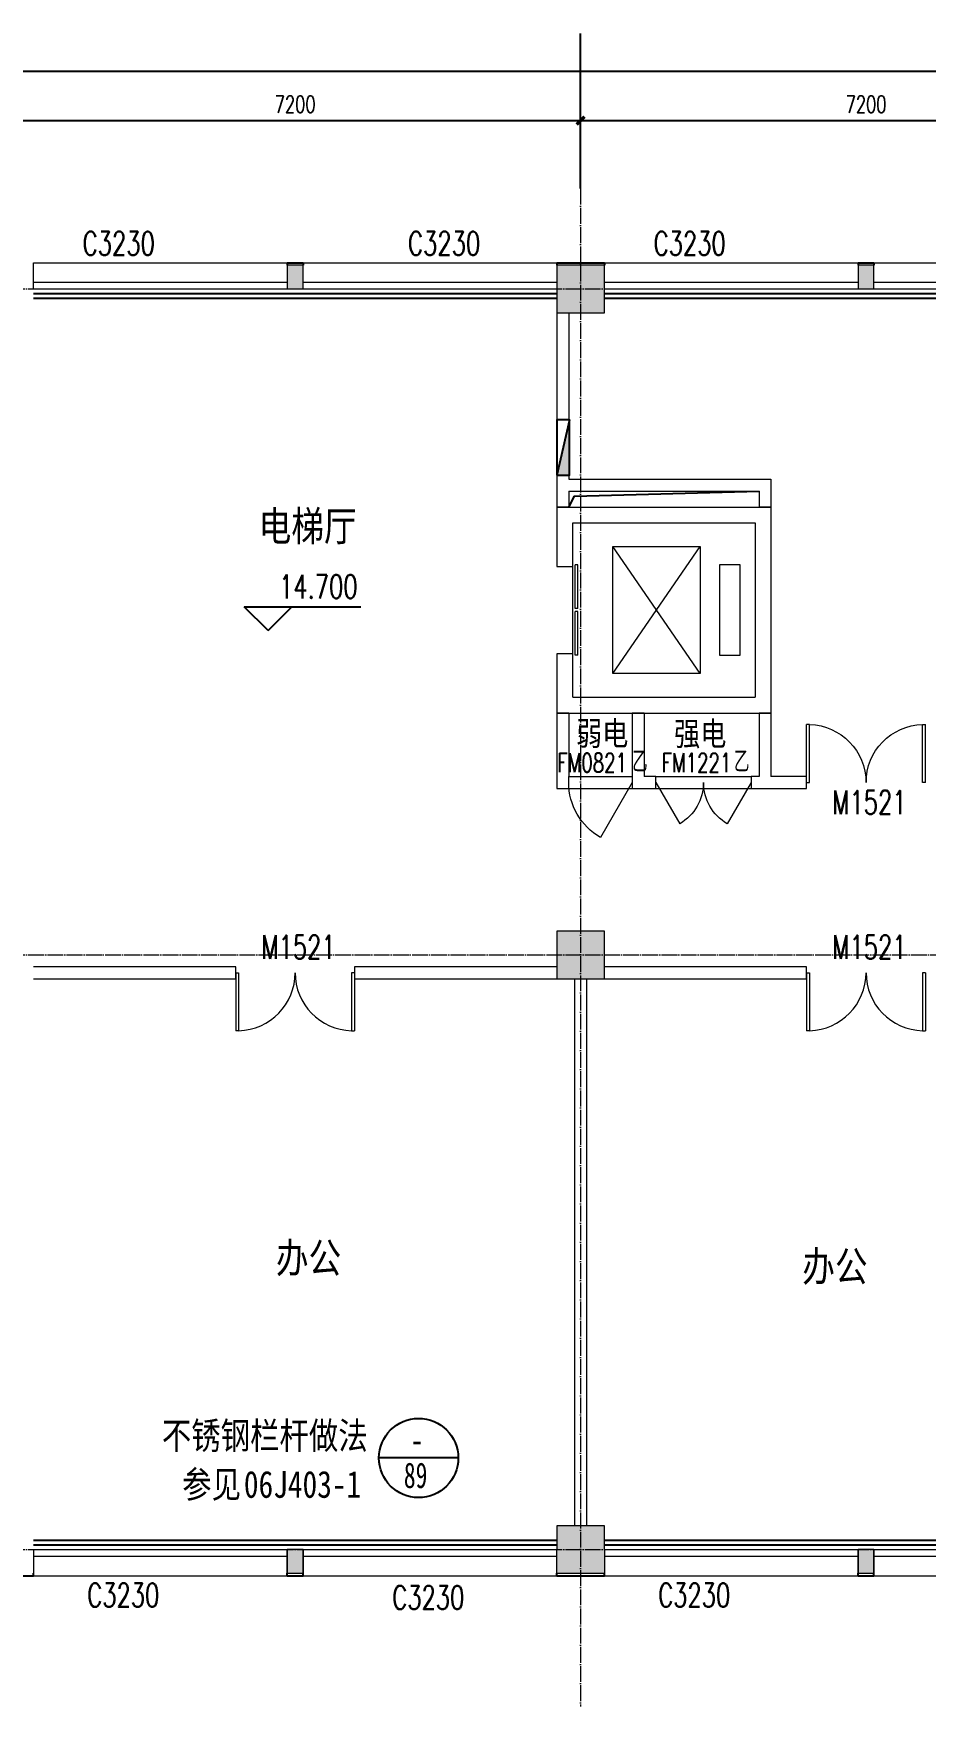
# Model space of a CAD drawing. Header units: millimetres. Extents: x 164760 to 3716174, y -1766400 to 11969.
# Drawn here: x 3496180 to 3507430, y -1617338 to -1596235 of the extents above; entities that cross this region are included whole.
import ezdxf
from ezdxf.enums import TextEntityAlignment as Align

# ---------------------------------------------------------------- set-up
doc = ezdxf.new("R2010")
doc.units = ezdxf.units.MM
doc.header["$LTSCALE"] = 1000
doc.linetypes.add('DOTE', pattern=[2.42, 2, -0.2, 0.02, -0.2])
doc.layers.get('0').update_dxf_attribs({"color": 253, "linetype": 'CONTINUOUS'})
doc.layers.get('Defpoints').update_dxf_attribs({"color": 250, "linetype": 'CONTINUOUS', "lineweight": 0})
for name, color, linetype in [('3', 253, 'CONTINUOUS'), ('AXIS', 253, 'CONTINUOUS'), ('DIM_ELEV', 253, 'CONTINUOUS'), ('DIM_IDEN', 253, 'CONTINUOUS'), ('DIM_SYMB', 253, 'CONTINUOUS'), ('PUB_TEXT', 253, 'CONTINUOUS'), ('SURFACE', 253, 'CONTINUOUS'), ('w-消火栓', 253, 'CONTINUOUS'), ('WINDOW_TEXT', 253, 'CONTINUOUS')]:
    doc.layers.add(name, color=color, linetype=linetype)
for name, color, linetype, lineweight in [('COLUMN', 253, 'CONTINUOUS', 0), ('DOTE', 253, 'DOTE', 0), ('PUB_HATCH', 253, 'CONTINUOUS', 0), ('STAIR', 253, 'CONTINUOUS', 0), ('WALL', 253, 'CONTINUOUS', 0), ('Wall【墙体】', 253, 'CONTINUOUS', 0), ('WINDOW', 253, 'CONTINUOUS', 0)]:
    doc.layers.add(name, color=color, linetype=linetype, lineweight=lineweight)
doc.styles.add('-宋体', font='', dxfattribs={"width": 0.8})
doc.styles.add('_TCH_DIM', font='SIMPLEX', dxfattribs={"bigfont": 'GBCBIG'})
doc.styles.add('_TCH_DIM_T3', font='SIMPLEX', dxfattribs={"width": 0.705882, "bigfont": 'GBCBIG'})
doc.styles.add('_TCH_WINDOW', font='SIMPLEX', dxfattribs={"bigfont": 'GBCBIG'})
doc.styles.get("Standard").update_dxf_attribs({"font": 'GBENOR', "bigfont": 'GBCBIG'})
doc.styles.add('宋体', font='', dxfattribs={"width": 0.7})
doc.styles.get('-宋体').set_extended_font_data('SimSun')
doc.styles.get('宋体').set_extended_font_data('SimSun')
doc.dimstyles.new('_TCH_ARCH&&100', dxfattribs={"dimtxt": 212.5, "dimasz": 100, "dimexe": 250, "dimexo": 300, "dimgap": 100, "dimtad": 1, "dimdec": 0, "dimzin": 0, "dimdsep": 46, "dimtxsty": '_TCH_DIM_T3', "dimblk": 'ARCHTICK', "dimcen": 0.09, "dimclrt": 7, "dimazin": 2, "dimtfac": 1, "dimtdec": 0, "dimtix": 1, "dimtmove": 2, "dimatfit": 3, "dimtolj": 1, "dimtzin": 0, "dimarcsym": 0})

# ---------------------------------------------------------------- blocks, each defined once
blk = doc.blocks.new('$QC001_5')
blk.add_line((-325, 200), (325, 0))
blk.add_lwpolyline([(325, 0), (325, 200), (-325, 200), (-325, 0)], close=True)
blk.add_solid([(-325, 200), (325, 200), (-325, 200), (325, 0)])
at = {"flags": 1}
for tag in ['UNIT', 'WHAT', 'SPEC']:
    blk.add_attdef(tag, (0, 0), '', height=0.001, dxfattribs=at)
blk = doc.blocks.new('_ArchTick')
at = {"color": 2, "linetype": 'ByBlock', "const_width": 0.4}
blk.add_lwpolyline([(-0.5, -0.5), (0.5, 0.5)], dxfattribs=at)
blk = doc.blocks.new('*D147')
at = {"layer": 'AXIS', "color": 0, "lineweight": -2, "transparency": 16777216}
for p, q in [((3503080, -1598189), (3503080, -1597084)), ((3510280, -1598189), (3510280, -1597084)), ((3503080, -1597334), (3510280, -1597334))]:
    blk.add_line(p, q, dxfattribs=at)
at = {"layer": 'Defpoints', "color": 0, "transparency": 16777216}
for p in [(3510280, -1597334), (3503080, -1598489), (3510280, -1598489)]:
    blk.add_point(p, dxfattribs=at)
at = {"layer": 'AXIS', "color": 0, "lineweight": -2, "transparency": 16777216, "xscale": 100, "yscale": 100, "zscale": 100, "rotation": 180}
blk.add_blockref('_ArchTick', (3503080, -1597334), dxfattribs=at)
at = {"layer": 'AXIS', "color": 0, "lineweight": -2, "transparency": 16777216, "xscale": 100, "yscale": 100, "zscale": 100}
blk.add_blockref('_ArchTick', (3510280, -1597334), dxfattribs=at)
at = {"layer": 'AXIS', "color": 7, "transparency": 16777216, "insert": (3506680, -1597128), "char_height": 212.5, "attachment_point": 5, "style": '_TCH_DIM_T3'}
blk.add_mtext('\\A1;7200', dxfattribs=at)
blk = doc.blocks.new('*D148')
at = {"layer": 'AXIS', "color": 0, "lineweight": -2, "transparency": 16777216}
for p, q in [((3495880, -1598189), (3495880, -1597084)), ((3503080, -1598189), (3503080, -1597084)), ((3495880, -1597334), (3503080, -1597334))]:
    blk.add_line(p, q, dxfattribs=at)
at = {"layer": 'Defpoints', "color": 0, "transparency": 16777216}
for p in [(3503080, -1597334), (3495880, -1598489), (3503080, -1598489)]:
    blk.add_point(p, dxfattribs=at)
at = {"layer": 'AXIS', "color": 0, "lineweight": -2, "transparency": 16777216, "xscale": 100, "yscale": 100, "zscale": 100, "rotation": 180}
blk.add_blockref('_ArchTick', (3495880, -1597334), dxfattribs=at)
at = {"layer": 'AXIS', "color": 0, "lineweight": -2, "transparency": 16777216, "xscale": 100, "yscale": 100, "zscale": 100}
blk.add_blockref('_ArchTick', (3503080, -1597334), dxfattribs=at)
at = {"layer": 'AXIS', "color": 7, "transparency": 16777216, "insert": (3499480, -1597128), "char_height": 212.5, "attachment_point": 5, "style": '_TCH_DIM_T3'}
blk.add_mtext('\\A1;7200', dxfattribs=at)
blk = doc.blocks.new('*D157')
at = {"layer": 'AXIS', "color": 0, "lineweight": -2, "transparency": 16777216}
for p, q in [((3481180, -1598229), (3481180, -1596459)), ((3575380, -1598229), (3575380, -1596459)), ((3481180, -1596709), (3575380, -1596709))]:
    blk.add_line(p, q, dxfattribs=at)
at = {"layer": 'Defpoints', "color": 0, "transparency": 16777216}
for p in [(3575380, -1596709), (3481180, -1598529), (3575380, -1598529)]:
    blk.add_point(p, dxfattribs=at)
at = {"layer": 'AXIS', "color": 0, "lineweight": -2, "transparency": 16777216, "xscale": 100, "yscale": 100, "zscale": 100, "rotation": 180}
blk.add_blockref('_ArchTick', (3481180, -1596709), dxfattribs=at)
at = {"layer": 'AXIS', "color": 0, "lineweight": -2, "transparency": 16777216, "xscale": 100, "yscale": 100, "zscale": 100}
blk.add_blockref('_ArchTick', (3575380, -1596709), dxfattribs=at)
at = {"layer": 'AXIS', "color": 7, "transparency": 16777216, "insert": (3528280, -1596503), "char_height": 212.5, "attachment_point": 5, "style": '_TCH_DIM_T3'}
blk.add_mtext('\\A1;94200', dxfattribs=at)
blk = doc.blocks.new('$DorLib2D$00000002')
for p, q in [((-0.5, 0), (-0.5, 0.4875)), ((-0.475, 0.4875), (-0.5, 0.4875)), ((-0.475, 0), (-0.475, 0.4875)), ((0.475, 0), (0.475, 0.4875)), ((0.475, 0.4875), (0.5, 0.4875)), ((0.5, 0), (0.5, 0.4875)), ((-0.5, 0), (-0.475, 0)), ((0.5, 0), (0.475, 0))]:
    blk.add_line(p, q)
at = {"lineweight": 13}
for centre, start, end in [((-0.4875, 0), 0, 88.53072), ((0.4875, 0), 91.46928, 180)]:
    blk.add_arc(centre, 0.4875, start, end, dxfattribs=at)
blk = doc.blocks.new('$TCHSYS$LDOR22D')
for p, q in [((-0.517, 0.833), (-0.017, 0.833)), ((-0.517, 0.833), (-0.517, 0.667)), ((-0.017, 0.833), (-0.017, 0.667)), ((0.017, 0.833), (0.017, 0.667)), ((0.017, 0.833), (0.517, 0.833)), ((0.517, 0.833), (0.517, 0.667)), ((-0.517, 0.667), (-0.017, 0.667)), ((0.017, 0.667), (0.517, 0.667)), ((-0.5, 0.5), (0.5, 0.5))]:
    blk.add_line(p, q)
blk = doc.blocks.new('$WINLIB2D$00000004')
for p, q in [((-0.5, 0.5), (0.5, 0.5)), ((-0.5, 0.5), (-0.5, -0.5)), ((0.5, -0.5), (0.5, 0.5)), ((-0.5, 0.2406), (0.5, 0.2406)), ((-0.5, -0.5), (0.5, -0.5))]:
    blk.add_line(p, q)
blk = doc.blocks.new('$DorLib2D$00000214')
at = {"color": 0}
blk.add_line((0.5, 0), (0, 0.866), dxfattribs=at)
blk.add_arc((0.5, 0), 1, 120, 180, dxfattribs=at)
blk = doc.blocks.new('$DorLib2D$00000215')
at = {"color": 0}
for p, q in [((-0.5, 0), (-0.25, 0.433)), ((0.5, 0), (0.25, 0.433))]:
    blk.add_line(p, q, dxfattribs=at)
for centre, start, end in [((-0.5, 0), 0, 60), ((0.5, 0), 120, 180)]:
    blk.add_arc(centre, 0.5, start, end, dxfattribs=at)
blk = doc.blocks.new('海龙_0918165925')
at = {"layer": 'PUB_HATCH'}
for points in [[(-28900, -300), (-28700, -300), (-28700, 0), (-28900, 0)], [(-25500, -600), (-24900, -600), (-24900, 0), (-25500, 0)], [(-21700, -300), (-21500, -300), (-21500, 0), (-21700, 0)], [(-25500, -9000), (-24900, -9000), (-24900, -8400), (-25500, -8400)], [(-25500, -16500), (-24900, -16500), (-24900, -15900), (-25500, -15900)], [(-28900, -16500), (-28700, -16500), (-28700, -16200), (-28900, -16200)], [(-21700, -16500), (-21500, -16500), (-21500, -16200), (-21700, -16200)]]:
    blk.add_hatch(color=256, dxfattribs=at).paths.add_polyline_path(points)
at = {"layer": 'COLUMN'}
for p, q in [((-24900, 0), (-25500, 0)), ((-25500, -300), (-25500, -600)), ((-24900, -600), (-24900, -300)), ((-25500, -600), (-24900, -600)), ((-24900, -8400), (-25500, -8400)), ((-25500, -8400), (-25500, -9000)), ((-24900, -9000), (-24900, -8400)), ((-25500, -9000), (-24900, -9000)), ((-24900, -15900), (-25500, -15900)), ((-25500, -15900), (-25500, -16200)), ((-24900, -16200), (-24900, -15900)), ((-25500, -16500), (-24900, -16500))]:
    blk.add_line(p, q, dxfattribs=at)

msp = doc.modelspace()

# ---------------------------------------------------------------- linework, layer by layer
at = {"layer": '3'}
for p, q in [((3502780, -1599518), (3496180, -1599518)), ((3502780, -1599578), (3496180, -1599578)), ((3509980, -1599518), (3503380, -1599518)), ((3509980, -1599578), (3503380, -1599578))]:
    msp.add_line(p, q, dxfattribs=at)
for points in [[(3502930, -1602208), (3503004, -1602071.8), (3505330, -1602008)], [(3496180, -1615238), (3502780, -1615238)], [(3503380, -1615238), (3509980, -1615238)], [(3496180, -1615298), (3502780, -1615298)], [(3503380, -1615298), (3509980, -1615298)]]:
    msp.add_lwpolyline(points, dxfattribs=at)
at = {"layer": 'AXIS'}
msp.add_line((3503080, -1597832.1), (3503080, -1596234.9), dxfattribs=at)
at = {"layer": 'DIM_ELEV'}
for p, q in [((3499138.8, -1603766.4), (3498838.8, -1603466.4)), ((3498838.8, -1603466.4), (3500307.7, -1603466.4)), ((3499138.8, -1603766.4), (3499438.8, -1603466.4))]:
    msp.add_line(p, q, dxfattribs=at)
at = {"layer": 'DIM_IDEN'}
msp.add_line((3501536.7, -1614203.3), (3500536.7, -1614203.3), dxfattribs=at)
msp.add_circle((3501036.7, -1614203.3), 500, dxfattribs=at)
at = {"layer": 'DIM_SYMB'}
msp.add_lwpolyline([(3500536.7, -1614203.3, 0, 0, 0), (3497290.1, -1614203.3, 0, 0, 0), (3497290.1, -1615003.1, 80, 0, 0), (3497290.1, -1615303.1, 0, 0, 0)], format="xyseb", dxfattribs=at)
at = {"layer": 'DOTE', "ltscale": 0.1}
for p, q in [((3503080, -1597468.1), (3503080, -1617338.4)), ((3479416.4, -1599458), (3576425, -1599458)), ((3479416.4, -1607858), (3576425, -1607858)), ((3479416.4, -1615358), (3576425, -1615358))]:
    msp.add_line(p, q, dxfattribs=at)
at = {"layer": 'STAIR'}
for p, q in [((3503487.2, -1604308), (3504587.2, -1602708)), ((3504587.2, -1604308), (3503487.2, -1602708)), ((3503487.2, -1602708), (3504587.2, -1602708)), ((3503487.2, -1604308), (3503487.2, -1602708)), ((3504587.2, -1602708), (3504587.2, -1604308)), ((3504837.2, -1602933), (3505087.2, -1602933)), ((3504837.2, -1604083), (3504837.2, -1602933)), ((3505087.2, -1602933), (3505087.2, -1604083)), ((3505087.2, -1604083), (3504837.2, -1604083)), ((3504587.2, -1604308), (3503487.2, -1604308))]:
    msp.add_line(p, q, dxfattribs=at)
at = {"layer": 'SURFACE'}
for p, q in [((3499380, -1599128), (3499380, -1599158)), ((3499380, -1599128), (3499580, -1599128)), ((3499580, -1599128), (3499580, -1599158)), ((3502780, -1599128), (3502780, -1599158)), ((3502780, -1599128), (3503080, -1599128)), ((3503080, -1599128), (3503380, -1599128)), ((3503380, -1599128), (3503380, -1599158)), ((3506580, -1599128), (3506580, -1599158)), ((3506580, -1599128), (3506780, -1599128)), ((3506780, -1599128), (3506780, -1599158)), ((3496180, -1615688), (3496180, -1615658)), ((3499380, -1615688), (3499380, -1615658)), ((3499580, -1615688), (3499580, -1615658)), ((3502780, -1615688), (3502780, -1615658)), ((3503380, -1615688), (3503380, -1615658)), ((3506580, -1615688), (3506580, -1615658)), ((3506780, -1615688), (3506780, -1615658)), ((3495880, -1615688), (3496180, -1615688)), ((3499380, -1615688), (3499580, -1615688)), ((3502780, -1615688), (3503080, -1615688)), ((3503080, -1615688), (3503380, -1615688)), ((3506580, -1615688), (3506780, -1615688))]:
    msp.add_line(p, q, dxfattribs=at)
at = {"layer": 'WALL'}
for p, q in [((3499580, -1599158), (3499380, -1599158)), ((3499380, -1599158), (3499380, -1599458)), ((3499580, -1599458), (3499580, -1599158)), ((3506780, -1599158), (3506580, -1599158)), ((3506580, -1599158), (3506580, -1599458)), ((3506780, -1599458), (3506780, -1599158)), ((3499380, -1599458), (3499580, -1599458)), ((3506580, -1599458), (3506780, -1599458)), ((3502780, -1602208), (3505480, -1602208)), ((3502780, -1602208), (3502780, -1602958)), ((3505480, -1602208), (3505480, -1604808)), ((3502980, -1602408), (3505280, -1602408)), ((3502980, -1602958), (3502980, -1602408)), ((3505280, -1602408), (3505280, -1604608)), ((3502780, -1602958), (3502980, -1602958)), ((3502980, -1604058), (3502780, -1604058)), ((3502780, -1604058), (3502780, -1604808)), ((3502980, -1604608), (3502980, -1604058)), ((3502980, -1604608), (3505280, -1604608)), ((3502780, -1604808), (3505480, -1604808)), ((3499580, -1615358), (3499380, -1615358)), ((3499380, -1615358), (3499380, -1615658)), ((3499580, -1615658), (3499580, -1615358)), ((3506780, -1615358), (3506580, -1615358)), ((3506580, -1615358), (3506580, -1615658)), ((3506780, -1615658), (3506780, -1615358)), ((3499380, -1615658), (3499580, -1615658)), ((3506580, -1615658), (3506780, -1615658))]:
    msp.add_line(p, q, dxfattribs=at)
at = {"layer": 'Wall【墙体】', "color": 6}
for p, q in [((3502780, -1599758), (3502780, -1601933)), ((3502930, -1599758), (3502930, -1601858)), ((3502780, -1601933), (3502780, -1602208)), ((3502930, -1601858), (3505480, -1601858)), ((3505480, -1601858), (3505480, -1602208)), ((3502930, -1602008), (3505330, -1602008)), ((3502930, -1602008), (3502930, -1602208)), ((3505330, -1602008), (3505330, -1602208)), ((3502930, -1602208), (3502780, -1602208)), ((3505480, -1602208), (3505330, -1602208)), ((3502780, -1604808), (3502780, -1605758)), ((3502930, -1604808), (3502780, -1604808)), ((3502930, -1604808), (3502930, -1605608)), ((3503730, -1604808), (3503730, -1605608)), ((3503880, -1604808), (3503730, -1604808)), ((3503880, -1604808), (3503880, -1605608)), ((3505330, -1604808), (3505330, -1605608)), ((3505480, -1604808), (3505330, -1604808)), ((3505480, -1604808), (3505480, -1605608)), ((3502780, -1605758), (3502930, -1605758)), ((3502930, -1605758), (3502930, -1605608)), ((3503730, -1605608), (3503730, -1605758)), ((3503730, -1605758), (3503805, -1605758)), ((3503805, -1605758), (3504030, -1605758)), ((3504030, -1605608), (3503880, -1605608)), ((3504030, -1605758), (3504030, -1605608)), ((3505330, -1605608), (3505230, -1605608)), ((3505230, -1605608), (3505230, -1605758)), ((3505230, -1605758), (3505405, -1605758)), ((3505405, -1605758), (3505930, -1605758)), ((3505930, -1605608), (3505480, -1605608)), ((3505930, -1605758), (3505930, -1605608)), ((3498730, -1608008), (3496180, -1608008)), ((3498730, -1608158), (3498730, -1608008)), ((3502780, -1608008), (3500230, -1608008)), ((3500230, -1608008), (3500230, -1608158)), ((3505930, -1608008), (3503380, -1608008)), ((3505930, -1608158), (3505930, -1608008)), ((3496180, -1608158), (3498730, -1608158)), ((3500230, -1608158), (3502780, -1608158)), ((3503005, -1608158), (3503005, -1615058)), ((3503155, -1608158), (3503155, -1615058)), ((3503380, -1608158), (3505930, -1608158))]:
    msp.add_line(p, q, dxfattribs=at)
at = {"layer": 'WINDOW'}
for p, q in [((3502930, -1605608), (3503730, -1605608)), ((3502930, -1605758), (3503730, -1605758)), ((3504030, -1605608), (3505230, -1605608)), ((3504030, -1605758), (3505230, -1605758))]:
    msp.add_line(p, q, dxfattribs=at)

# ---------------------------------------------------------------- block references
at = {"layer": 'COLUMN'}
msp.add_blockref('海龙_0918165925', (3528280, -1599158), dxfattribs=at)
at = {"layer": 'w-消火栓', "xscale": 1.077000000048428, "yscale": 0.8000000000465661, "rotation": 270}
msp.add_blockref('$QC001_5', (3502780, -1601458), dxfattribs=at)
at = {"layer": 'WINDOW'}
ref = msp.add_blockref('$WINLIB2D$00000004', (3497780, -1599293), dxfattribs=dict(at, xscale=3200, yscale=-330, zscale=3200))
ref.add_attrib('A', 'C3230', (3496801.5, -1599031.8), dxfattribs={"layer": 'WINDOW_TEXT', "height": 297.5, "style": '_TCH_WINDOW', "width": 0.705882})
ref = msp.add_blockref('$WINLIB2D$00000004', (3501180, -1599293), dxfattribs=dict(at, xscale=3200, yscale=-330, zscale=3200))
ref.add_attrib('A', 'C3230', (3500904.8, -1599031.8), dxfattribs={"layer": 'WINDOW_TEXT', "height": 297.5, "style": '_TCH_WINDOW', "width": 0.705882})
ref = msp.add_blockref('$WINLIB2D$00000004', (3504980, -1599293), dxfattribs=dict(at, xscale=3200, yscale=-330, zscale=3200))
ref.add_attrib('A', 'C3230', (3504001.5, -1599031.8), dxfattribs={"layer": 'WINDOW_TEXT', "height": 297.5, "style": '_TCH_WINDOW', "width": 0.705882})
ref = msp.add_blockref('$WINLIB2D$00000004', (3508380, -1599293), dxfattribs=dict(at, xscale=3200, yscale=-330, zscale=3200))
ref.add_attrib('A', 'C3230', (3508104.8, -1599031.8), dxfattribs={"layer": 'WINDOW_TEXT', "height": 297.5, "style": '_TCH_WINDOW', "width": 0.705882})
at = {"layer": 'WINDOW', "xscale": -1100, "yscale": 200, "zscale": -1100, "rotation": 270}
msp.add_blockref('$TCHSYS$LDOR22D', (3502880, -1603508), dxfattribs=at)
at = {"layer": 'WINDOW'}
ref = msp.add_blockref('$DorLib2D$00000002', (3506680, -1605683), dxfattribs=dict(at, xscale=1500, yscale=-1500, zscale=1500, rotation=180))
ref.add_attrib('A', 'M1521', (3506255, -1606081.8), dxfattribs={"layer": 'WINDOW_TEXT', "height": 297.5, "style": '_TCH_WINDOW', "width": 0.705882})
for name, p, xscale, yscale, zscale in [('$DorLib2D$00000214', (3503330, -1605683), 800, -800, 800), ('$DorLib2D$00000215', (3504630, -1605683), 1200, -1200, 1200)]:
    msp.add_blockref(name, p, dxfattribs=dict(at, xscale=xscale, yscale=yscale, zscale=zscale))
ref = msp.add_blockref('$DorLib2D$00000002', (3499480, -1608083), dxfattribs=dict(at, xscale=-1500, yscale=-1500, zscale=-1500))
ref.add_attrib('A', 'M1521', (3499055, -1607906.8), dxfattribs={"layer": 'WINDOW_TEXT', "height": 297.5, "style": '_TCH_WINDOW', "width": 0.705882})
ref = msp.add_blockref('$DorLib2D$00000002', (3506680, -1608083), dxfattribs=dict(at, xscale=-1500, yscale=-1500, zscale=-1500))
ref.add_attrib('A', 'M1521', (3506255, -1607906.8), dxfattribs={"layer": 'WINDOW_TEXT', "height": 297.5, "style": '_TCH_WINDOW', "width": 0.705882})
ref = msp.add_blockref('$WINLIB2D$00000004', (3497780, -1615523), dxfattribs=dict(at, xscale=3200, yscale=330, zscale=3200))
ref.add_attrib('A', 'C3230', (3496858.7, -1616081.8), dxfattribs={"layer": 'WINDOW_TEXT', "height": 297.5, "style": '_TCH_WINDOW', "width": 0.705882})
ref = msp.add_blockref('$WINLIB2D$00000004', (3501180, -1615523), dxfattribs=dict(at, xscale=3200, yscale=330, zscale=3200))
ref.add_attrib('A', 'C3230', (3500705, -1616111.8), dxfattribs={"layer": 'WINDOW_TEXT', "height": 297.5, "style": '_TCH_WINDOW', "width": 0.705882})
ref = msp.add_blockref('$WINLIB2D$00000004', (3504980, -1615523), dxfattribs=dict(at, xscale=3200, yscale=330, zscale=3200))
ref.add_attrib('A', 'C3230', (3504058.7, -1616081.8), dxfattribs={"layer": 'WINDOW_TEXT', "height": 297.5, "style": '_TCH_WINDOW', "width": 0.705882})
ref = msp.add_blockref('$WINLIB2D$00000004', (3508380, -1615523), dxfattribs=dict(at, xscale=3200, yscale=330, zscale=3200))
ref.add_attrib('A', 'C3230', (3507905, -1616111.8), dxfattribs={"layer": 'WINDOW_TEXT', "height": 297.5, "style": '_TCH_WINDOW', "width": 0.705882})

# ---------------------------------------------------------------- texts
at = {"layer": 'PUB_TEXT', "width": 0.8}
for s, height, style, p in [('电梯厅', 377.64, '宋体', (3499019.2, -1602637.5)), ('弱电', 302.11, '宋体', (3503022.3, -1605214.8)), ('强电', 302.11, '宋体', (3504258.8, -1605218.4)), ('办公', 377.64, '宋体', (3499236.8, -1611867.7)), ('办公', 377.64, '宋体', (3505874.8, -1611975.6)), ('不锈钢栏杆做法', 339.87, '-宋体', (3497798.9, -1614090.7)), ('参见', 339.87, '-宋体', (3498055.7, -1614705.6)), ('06J403-1', 339.87, '-宋体', (3498833.4, -1614705.6))]:
    msp.add_text(s, height=height, dxfattribs=dict(at, style=style)).set_placement(p)
at = {"layer": 'PUB_TEXT', "color": 7, "style": '_TCH_DIM', "width": 0.705882}
msp.add_text('14.700', height=297.5, dxfattribs=at).set_placement((3499277.7, -1603361.4))
at = {"layer": 'PUB_TEXT', "color": 7, "style": '宋体'}
for s, height, width, p, p2 in [('-', 351.7, 0.646676, (3500935.1, -1614148.2), (3501097.7, -1614148.2)), ('89', 321.87, 0.646957, (3500850.6, -1614582.1), (3501148.4, -1614582.1))]:
    msp.add_text(s, height=height, dxfattribs=dict(at, width=width)).set_placement(p, p2, align=Align.FIT)
at = {"layer": 'WINDOW_TEXT', "style": '_TCH_WINDOW', "width": 0.705882}
for s, p in [('FM0821', (3502786.5, -1605553)), ('FM1221', (3504102.5, -1605553))]:
    msp.add_text(s, height=238, dxfattribs=at).set_placement(p)
at = {"layer": 'WINDOW_TEXT', "style": '_TCH_WINDOW'}
for p in [(3503730.5, -1605553), (3505014.5, -1605553)]:
    msp.add_text('乙', height=270.1, dxfattribs=at).set_placement(p)

# ---------------------------------------------------------------- dimensions: what is measured, and where the dimension line sits
at = {"layer": 'AXIS'}
for p1, p2, distance, picture, middle in [((3481180, -1598528.9), (3575380, -1598528.9), 1819.8, '*D157', (3528280, -1596502.8)), ((3495880, -1598489.5), (3503080, -1598489.5), 1155.3, '*D148', (3499480, -1597127.9)), ((3503080, -1598489.5), (3510280, -1598489.5), 1155.3, '*D147', (3506680, -1597127.9))]:
    dim = msp.add_aligned_dim(p1=p1, p2=p2, distance=distance, dimstyle='_TCH_ARCH&&100', dxfattribs=at)
    dim.commit()
    dim.dimension.update_dxf_attribs({"geometry": picture, "text_midpoint": middle})

doc.saveas('drawing.dxf')
